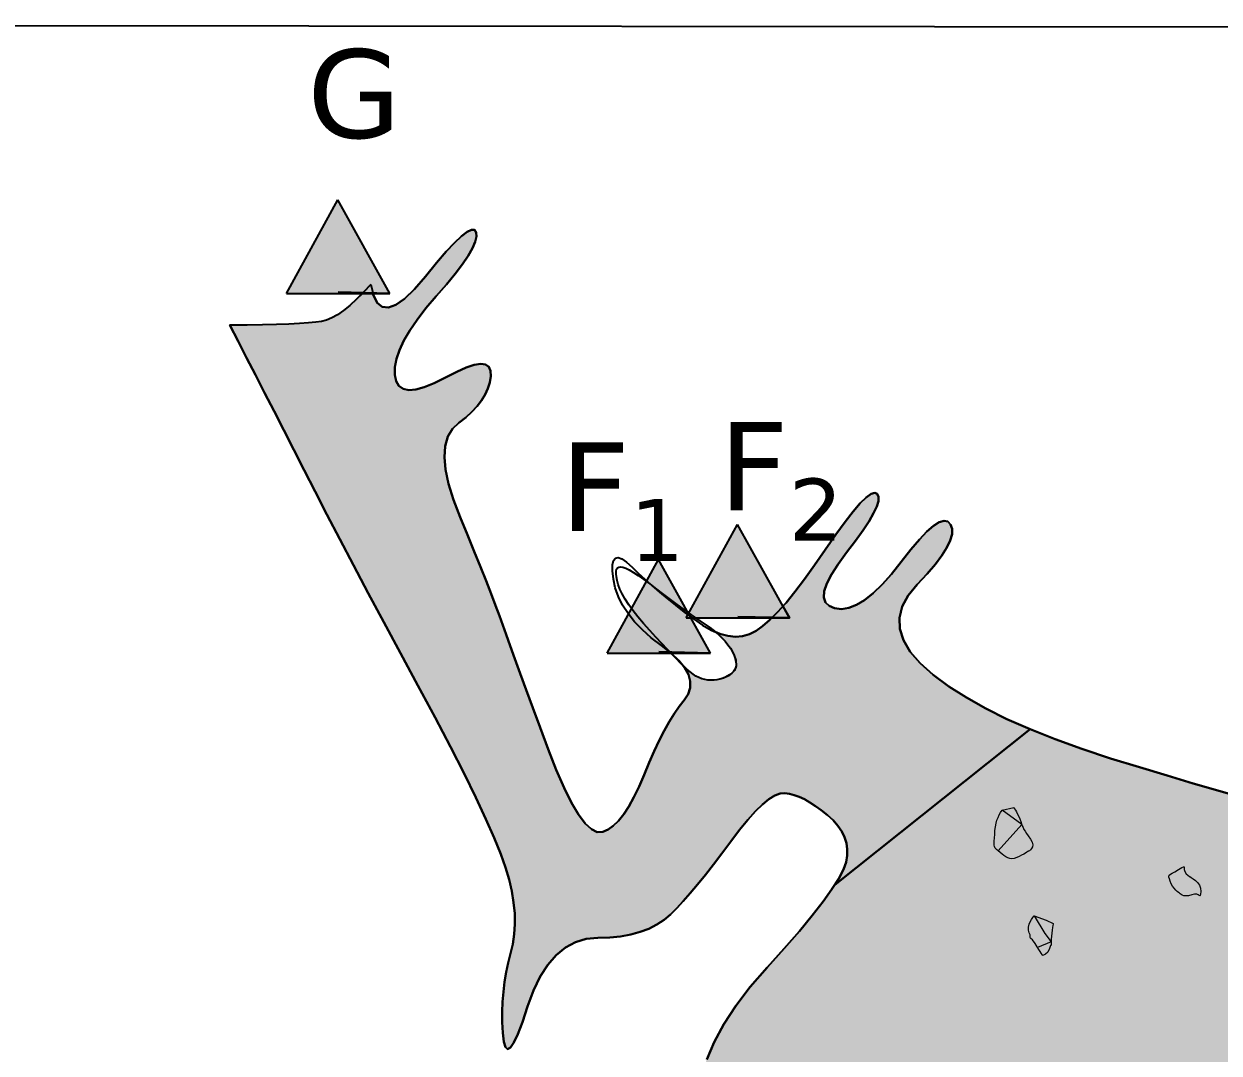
# Model space of a CAD drawing. Header units: metres. Extents: x -231 to 724, y -201 to 398.
# Drawn here: x -70.5 to 10.4, y 328.3 to 398 of the extents above; entities that cross this region are included whole.
import ezdxf

# ---------------------------------------------------------------- set-up
doc = ezdxf.new("R2010")
doc.units = ezdxf.units.M
doc.header["$MEASUREMENT"] = 0
for name, color, linetype in [('Espace Papier - Cadre Visible', 250, 'Continuous'), ('Topo Dessin - Entrées', 224, 'Continuous'), ('Topo Dessin - Fond', 254, 'Continuous'), ('Topo Dessin - Galeries', 10, 'Continuous'), ('Topo Dessin - Puits', 36, 'Continuous'), ('Topo Dessin - Spéléothèmes', 26, 'Continuous')]:
    doc.layers.add(name, color=color, linetype=linetype)
doc.styles.add('PUITS', font='WINGDNG3.TTF')
doc.linetypes.add('PUITS_2-', pattern='A,0.6,["q",PUITS,S=1,R=0,X=-0.4,Y=-1],0.6', length=1.2)

# ---------------------------------------------------------------- blocks, each defined once
blk = doc.blocks.new('*U133')
at = {"layer": 'Topo Dessin - Spéléothèmes'}
h = blk.add_hatch(color=255, dxfattribs=at)
h.dxf.hatch_style = 2
edge = h.paths.add_edge_path()
edge.add_spline(control_points=[(-0.951, 0.962), (-0.951, 0.962), (-1.165, 0.107), (-0.737, -0.214), (-0.31, -0.536), (-0.807, -0.459), (-0.31, -0.536), (0.439, -0.963), (0.76, -1.177), (0.76, -1.177), (0.76, -1.177), (1.081, -0.963), (0.974, -0.536), (0.867, -0.108), (1.081, -0.536), (0.867, -0.108), (0.653, 0.32), (0.439, 1.069), (0.439, 1.069), (0.439, 1.069), (-0.095, 1.069), (-0.095, 1.069), (-0.095, 1.069), (-0.951, 0.962), (-0.951, 0.962)], knot_values=[0, 0, 0, 0, 1, 1, 1, 2, 2, 2, 3, 3, 3, 4, 4, 4, 5, 5, 5, 6, 6, 6, 7, 7, 7, 8, 8, 8, 8], degree=3, periodic=0)
at = {"layer": 'Topo Dessin - Spéléothèmes', "lineweight": 5}
for points in [[(-0.951, 0.962), (0.225, 0.213), (0.867, -0.108)], [(0.867, -0.108), (0.225, -0.856)]]:
    blk.add_lwpolyline(points, dxfattribs=at)
at = {"layer": 'Topo Dessin - Spéléothèmes', "lineweight": 9}
blk.add_open_spline([(-0.951, 0.962), (-0.951, 0.962), (-1.165, 0.107), (-0.737, -0.214), (-0.31, -0.536), (-0.807, -0.459), (-0.31, -0.536), (0.439, -0.963), (0.76, -1.177), (0.76, -1.177), (0.76, -1.177), (1.081, -0.963), (0.974, -0.536), (0.867, -0.108), (1.081, -0.536), (0.867, -0.108), (0.653, 0.32), (0.439, 1.069), (0.439, 1.069), (0.439, 1.069), (-0.095, 1.069), (-0.095, 1.069), (-0.095, 1.069), (-0.951, 0.962), (-0.951, 0.962)], degree=3, knots=[0, 0, 0, 0, 1, 1, 1, 2, 2, 2, 3, 3, 3, 4, 4, 4, 5, 5, 5, 6, 6, 6, 7, 7, 7, 8, 8, 8, 8], dxfattribs=at)
blk = doc.blocks.new('Pierre 016')
at = {"layer": 'Topo Dessin - Spéléothèmes'}
h = blk.add_hatch(color=255, dxfattribs=at)
h.dxf.hatch_style = 2
edge = h.paths.add_edge_path()
edge.add_spline(control_points=[(0.192, 0.604), (-0.45, 0.283), (-0.45, 1.031), (-0.45, 0.283), (-0.45, -0.466), (-0.557, -0.359), (-0.129, -0.466), (0.298, -0.573), (0.726, -0.359), (0.726, -0.359), (0.726, -0.359), (1.047, -0.359), (1.154, 0.176), (1.261, 0.71), (1.688, 0.39), (1.261, 0.71), (0.833, 1.031), (0.192, 0.604), (0.192, 0.604)], knot_values=[0, 0, 0, 0, 1, 1, 1, 2, 2, 2, 3, 3, 3, 4, 4, 4, 5, 5, 5, 6, 6, 6, 6], degree=3, periodic=0)
at = {"layer": 'Topo Dessin - Spéléothèmes', "lineweight": 9}
blk.add_open_spline([(0.192, 0.604), (-0.45, 0.283), (-0.45, 1.031), (-0.45, 0.283), (-0.45, -0.466), (-0.557, -0.359), (-0.129, -0.466), (0.298, -0.573), (0.726, -0.359), (0.726, -0.359), (0.726, -0.359), (1.047, -0.359), (1.154, 0.176), (1.261, 0.71), (1.688, 0.39), (1.261, 0.71), (0.833, 1.031), (0.192, 0.604), (0.192, 0.604)], degree=3, knots=[0, 0, 0, 0, 1, 1, 1, 2, 2, 2, 3, 3, 3, 4, 4, 4, 5, 5, 5, 6, 6, 6, 6], dxfattribs=at)
blk = doc.blocks.new('*U146')
at = {"layer": 'Topo Dessin - Spéléothèmes'}
h = blk.add_hatch(color=255, dxfattribs=at)
h.dxf.hatch_style = 2
edge = h.paths.add_edge_path()
edge.add_spline(control_points=[(0.312, 1.058), (-0.009, 0.95), (-0.33, 0.737), (-0.651, 0.309), (-0.971, -0.119), (-1.078, -0.119), (-0.971, -0.44), (-0.864, -0.761), (-0.864, -1.081), (-0.543, -1.189), (-0.223, -1.295), (0.205, -1.295), (0.205, -1.295), (0.205, -1.295), (0.633, -1.402), (0.633, -0.867), (0.633, -0.333), (0.633, -0.226), (0.74, 0.095), (0.847, 0.416), (0.847, 0.843), (0.847, 0.843), (0.847, 0.843), (0.312, 1.058), (0.312, 1.058)], knot_values=[0, 0, 0, 0, 1, 1, 1, 2, 2, 2, 3, 3, 3, 4, 4, 4, 5, 5, 5, 6, 6, 6, 7, 7, 7, 8, 8, 8, 8], degree=3, periodic=0)
at = {"layer": 'Topo Dessin - Spéléothèmes', "lineweight": 5}
blk.add_lwpolyline([(-0.971, -0.44), (0.693, -0.055), (0.312, 1.058)], dxfattribs=at)
at = {"layer": 'Topo Dessin - Spéléothèmes', "lineweight": 9}
blk.add_open_spline([(0.312, 1.058), (-0.009, 0.95), (-0.33, 0.737), (-0.651, 0.309), (-0.971, -0.119), (-1.078, -0.119), (-0.971, -0.44), (-0.864, -0.761), (-0.864, -1.081), (-0.543, -1.189), (-0.223, -1.295), (0.205, -1.295), (0.205, -1.295), (0.205, -1.295), (0.633, -1.402), (0.633, -0.867), (0.633, -0.333), (0.633, -0.226), (0.74, 0.095), (0.847, 0.416), (0.847, 0.843), (0.847, 0.843), (0.847, 0.843), (0.312, 1.058), (0.312, 1.058)], degree=3, knots=[0, 0, 0, 0, 1, 1, 1, 2, 2, 2, 3, 3, 3, 4, 4, 4, 5, 5, 5, 6, 6, 6, 7, 7, 7, 8, 8, 8, 8], dxfattribs=at)

msp = doc.modelspace()

# ---------------------------------------------------------------- hatches: boundary and pattern name
at = {"layer": 'Topo Dessin - Entrées'}
h = msp.add_hatch(color=256, dxfattribs=at)
h.dxf.hatch_style = 1
h.paths.add_polyline_path([(-52.761, 379.764), (-45.761, 379.764), (-49.284, 386.097)])
h = msp.add_hatch(color=256, dxfattribs=at)
h.dxf.hatch_style = 1
h.paths.add_polyline_path([(-25.701, 357.78), (-18.701, 357.78), (-22.224, 364.113)])
h = msp.add_hatch(color=256, dxfattribs=at)
h.dxf.hatch_style = 1
h.paths.add_polyline_path([(-31.046, 355.397), (-24.046, 355.397), (-27.569, 361.73)])
at = {"layer": 'Topo Dessin - Fond'}
h = msp.add_hatch(color=256, dxfattribs=at)
h.dxf.hatch_style = 1
h.paths.add_polyline_path([(-18.391, 345.785), (-18.053, 345.66), (-17.699, 345.494), (-17.331, 345.288), (-16.948, 345.041), (-16.55, 344.753), (-16.136, 344.425), (-15.748, 344.071), (-15.426, 343.704), (-15.17, 343.324), (-14.98, 342.933), (-14.856, 342.529), (-14.798, 342.112), (-14.806, 341.683), (-14.879, 341.242), (-15.056, 340.739), (-15.372, 340.125), (-15.635, 339.707), (-2.417, 350.236), (-3.982, 350.933), (-5.42, 351.65), (-6.73, 352.387), (-7.913, 353.145), (-8.97, 353.924), (-9.855, 354.71), (-10.526, 355.49), (-10.983, 356.265), (-11.226, 357.034), (-11.254, 357.797), (-11.068, 358.555), (-10.667, 359.307), (-10.052, 360.054), (-9.386, 360.768), (-8.829, 361.423), (-8.382, 362.019), (-8.045, 362.556), (-7.818, 363.033), (-7.701, 363.452), (-7.693, 363.811), (-7.796, 364.111), (-7.987, 364.308), (-8.242, 364.359), (-8.562, 364.263), (-8.947, 364.021), (-9.397, 363.632), (-9.911, 363.097), (-10.491, 362.415), (-11.135, 361.587), (-11.798, 360.748), (-12.433, 360.037), (-13.039, 359.453), (-13.617, 358.995), (-14.167, 358.664), (-14.689, 358.46), (-15.182, 358.382), (-15.648, 358.431), (-16.03, 358.589), (-16.274, 358.837), (-16.379, 359.175), (-16.347, 359.603), (-16.176, 360.122), (-15.867, 360.73), (-15.421, 361.429), (-14.835, 362.218), (-14.23, 363.009), (-13.724, 363.716), (-13.317, 364.339), (-13.008, 364.877), (-12.798, 365.331), (-12.686, 365.7), (-12.674, 365.984), (-12.76, 366.184), (-12.933, 366.263), (-13.183, 366.184), (-13.508, 365.948), (-13.91, 365.553), (-14.388, 365.001), (-14.943, 364.291), (-15.573, 363.423), (-16.279, 362.398), (-17.004, 361.346), (-17.689, 360.398), (-18.335, 359.554), (-18.941, 358.814), (-19.148, 358.583), (-18.701, 357.78), (-19.905, 357.78), (-20.036, 357.648), (-20.523, 357.221), (-20.972, 356.899), (-21.413, 356.675), (-21.88, 356.544), (-22.372, 356.506), (-22.89, 356.561), (-23.432, 356.709), (-23.729, 356.834), (-23.538, 356.674), (-23.291, 356.442), (-23.071, 356.207), (-22.876, 355.969), (-22.707, 355.728), (-22.565, 355.483), (-22.452, 355.244), (-22.334, 354.911), (-22.313, 354.532), (-22.428, 354.218), (-22.617, 354.03), (-22.837, 353.866), (-23.163, 353.706), (-23.432, 353.629), (-23.619, 353.593), (-23.925, 353.558), (-24.225, 353.575), (-24.43, 353.609), (-24.634, 353.666), (-24.836, 353.745), (-25.036, 353.847), (-25.235, 353.972), (-25.432, 354.12), (-25.628, 354.29), (-25.978, 354.624), (-25.81, 354.415), (-25.552, 353.946), (-25.426, 353.491), (-25.433, 353.05), (-25.573, 352.624), (-25.845, 352.211), (-26.183, 351.777), (-26.522, 351.287), (-26.86, 350.74), (-27.199, 350.138), (-27.537, 349.478), (-27.875, 348.763), (-28.214, 347.991), (-28.552, 347.163), (-28.892, 346.353), (-29.235, 345.636), (-29.58, 345.012), (-29.928, 344.481), (-30.28, 344.043), (-30.633, 343.697), (-30.99, 343.445), (-31.35, 343.286), (-31.723, 343.275), (-32.122, 343.468), (-32.547, 343.863), (-32.997, 344.463), (-33.472, 345.266), (-33.972, 346.272), (-34.498, 347.481), (-35.05, 348.894), (-35.591, 350.351), (-36.087, 351.692), (-36.538, 352.916), (-36.944, 354.025), (-37.305, 355.017), (-37.621, 355.893), (-37.892, 356.653), (-38.118, 357.297), (-38.34, 357.924), (-38.603, 358.633), (-38.904, 359.423), (-39.246, 360.295), (-39.626, 361.249), (-40.046, 362.284), (-40.506, 363.401), (-41.005, 364.6), (-41.461, 365.784), (-41.789, 366.859), (-41.991, 367.824), (-42.066, 368.679), (-42.013, 369.424), (-41.834, 370.059), (-41.528, 370.585), (-41.096, 371), (-40.627, 371.365), (-40.216, 371.738), (-39.86, 372.12), (-39.561, 372.51), (-39.319, 372.909), (-39.133, 373.316), (-39.003, 373.732), (-38.93, 374.156), (-38.938, 374.529), (-39.054, 374.792), (-39.277, 374.946), (-39.607, 374.989), (-40.044, 374.923), (-40.588, 374.747), (-41.239, 374.461), (-41.998, 374.065), (-42.762, 373.674), (-43.431, 373.401), (-44.003, 373.246), (-44.48, 373.209), (-44.86, 373.291), (-45.145, 373.491), (-45.334, 373.809), (-45.427, 374.246), (-45.423, 374.763), (-45.32, 375.322), (-45.118, 375.923), (-44.818, 376.567), (-44.419, 377.253), (-43.921, 377.981), (-43.325, 378.752), (-42.63, 379.565), (-41.936, 380.362), (-41.344, 381.086), (-40.853, 381.737), (-40.464, 382.314), (-40.176, 382.818), (-39.99, 383.249), (-39.905, 383.607), (-39.922, 383.892), (-40.035, 384.062), (-40.238, 384.078), (-40.532, 383.938), (-40.915, 383.644), (-41.389, 383.194), (-41.953, 382.59), (-42.607, 381.831), (-43.352, 380.917), (-44.1, 380.041), (-44.767, 379.395), (-45.352, 378.981), (-45.856, 378.798), (-46.277, 378.846), (-46.617, 379.125), (-46.94, 379.764), (-47.622, 379.764), (-48.025, 379.361), (-48.478, 378.95), (-48.907, 378.603), (-49.314, 378.321), (-49.697, 378.104), (-50.058, 377.951), (-50.396, 377.863), (-50.778, 377.81), (-51.273, 377.763), (-51.88, 377.722), (-52.6, 377.688), (-53.432, 377.659), (-54.376, 377.637), (-55.433, 377.622), (-56.603, 377.612), (-56.042, 376.53), (-55.462, 375.406), (-54.862, 374.24), (-54.242, 373.033), (-53.602, 371.783), (-52.943, 370.492), (-52.265, 369.16), (-51.566, 367.785), (-50.826, 366.336), (-50.022, 364.78), (-49.154, 363.117), (-48.223, 361.347), (-47.227, 359.469), (-46.168, 357.485), (-45.045, 355.393), (-43.858, 353.194), (-42.698, 351.031), (-41.658, 349.045), (-40.738, 347.238), (-39.936, 345.608), (-39.254, 344.157), (-38.692, 342.883), (-38.248, 341.787), (-37.924, 340.87), (-37.687, 340.054), (-37.506, 339.263), (-37.381, 338.498), (-37.311, 337.759), (-37.296, 337.045), (-37.338, 336.356), (-37.435, 335.693), (-37.587, 335.056), (-37.753, 334.425), (-37.891, 333.783), (-38, 333.128), (-38.08, 332.461), (-38.132, 331.783), (-38.155, 331.092), (-38.15, 330.389), (-38.116, 329.675), (-38.048, 329.072), (-37.939, 328.705), (-37.789, 328.573), (-37.599, 328.678), (-37.369, 329.018), (-37.097, 329.593), (-36.785, 330.405), (-36.433, 331.452), (-36.032, 332.545), (-35.576, 333.491), (-35.064, 334.292), (-34.497, 334.948), (-33.874, 335.457), (-33.195, 335.822), (-32.461, 336.04), (-31.671, 336.113), (-30.879, 336.138), (-30.138, 336.212), (-29.448, 336.336), (-28.81, 336.509), (-28.222, 336.732), (-27.685, 337.005), (-27.2, 337.327), (-26.766, 337.698), (-26.344, 338.123), (-25.897, 338.602), (-25.424, 339.138), (-24.926, 339.728), (-24.402, 340.375), (-23.853, 341.077), (-23.278, 341.834), (-22.677, 342.647), (-22.084, 343.434), (-21.529, 344.113), (-21.014, 344.683), (-20.537, 345.146), (-20.1, 345.5), (-19.701, 345.746), (-19.342, 345.885), (-19.022, 345.915), (-18.714, 345.87)])
h.paths.add_polyline_path([(-25.42, 362.146), (-16.286, 362.146), (-16.286, 374.227), (-25.42, 374.227)], flags=25)
h = msp.add_hatch(color=256, dxfattribs=at)
h.dxf.hatch_style = 1
h.paths.add_polyline_path([(37.765, 319.368), (37.348, 320.436), (37.293, 321.259), (37.39, 321.836), (37.626, 322.381), (37.999, 322.895), (38.511, 323.378), (39.161, 323.83), (39.949, 324.251), (40.784, 324.661), (41.574, 325.08), (42.318, 325.506), (43.018, 325.942), (43.672, 326.385), (44.281, 326.837), (44.845, 327.298), (45.364, 327.767), (45.805, 328.333), (46.137, 329.086), (46.358, 330.024), (46.469, 331.148), (46.47, 331.658), (20.949, 345.362), (20.124, 344.803), (19.212, 344.438), (18.212, 344.267), (17.125, 344.291), (15.951, 344.51), (14.683, 344.844), (13.316, 345.218), (11.851, 345.63), (10.286, 346.081), (8.623, 346.57), (6.861, 347.098), (4.999, 347.665), (3.039, 348.27), (1.093, 348.905), (-0.726, 349.56), (-2.417, 350.236), (-15.635, 339.707), (-15.829, 339.4), (-16.425, 338.563), (-17.162, 337.616), (-18.038, 336.557), (-19.055, 335.387), (-20.212, 334.106), (-21.357, 332.788), (-22.339, 331.506), (-23.159, 330.261), (-23.815, 329.052), (-24.309, 327.88), (-24.64, 326.744), (-24.808, 325.645), (-24.814, 324.582), (-24.742, 323.484), (-24.679, 322.282), (-24.626, 320.974), (-24.581, 319.561), (-24.545, 318.042), (-24.518, 316.418), (-24.5, 314.689), (-24.491, 312.854), (-24.467, 311.025), (-24.404, 309.314), (-24.301, 307.719), (-24.16, 306.242), (-23.98, 304.881), (-23.76, 303.638), (-23.502, 302.512), (-23.204, 301.503), (-22.891, 300.517), (-22.584, 299.458), (-22.284, 298.327), (-21.992, 297.124), (-21.706, 295.849), (-21.427, 294.501), (-21.156, 293.081), (-20.891, 291.589), (-20.674, 290.084), (-20.544, 288.622), (-20.503, 287.205), (-20.549, 285.833), (-20.683, 284.505), (-20.905, 283.222), (-21.214, 281.983), (-21.612, 280.789), (-22.033, 279.598), (-22.414, 278.371), (-22.754, 277.106), (-23.053, 275.805), (-23.313, 274.466), (-23.531, 273.091), (-23.71, 271.679), (-23.847, 270.23), (-23.98, 268.737), (-24.141, 267.192), (-24.332, 265.596), (-24.552, 263.948), (-24.802, 262.25), (-25.081, 260.499), (-25.39, 258.698), (-25.728, 256.845), (-26.065, 254.989), (-26.37, 253.178), (-26.644, 251.411), (-26.887, 249.69), (-27.098, 248.013), (-27.277, 246.382), (-25.947, 247.396), (-24.663, 248.254), (-23.426, 248.955), (-22.236, 249.501), (-21.092, 249.889), (-19.994, 250.122), (-18.943, 250.198), (-17.939, 250.118), (-16.934, 249.869), (-15.879, 249.435), (-14.776, 248.819), (-13.624, 248.019), (-12.423, 247.035), (-11.173, 245.869), (-9.874, 244.518), (-8.527, 242.985), (-8.275, 244.937), (-8.092, 246.975), (-7.979, 249.099), (-7.936, 251.31), (-7.963, 253.606), (-8.059, 255.988), (-8.17, 258.34), (-8.24, 260.544), (-8.269, 262.601), (-8.256, 264.51), (-8.203, 266.272), (-8.109, 267.886), (-7.973, 269.352), (-7.797, 270.672), (-7.512, 271.841), (-7.05, 272.859), (-6.413, 273.726), (-5.599, 274.441), (-4.608, 275.004), (-3.442, 275.416), (-2.098, 275.676), (-0.579, 275.785), (0.944, 275.86), (2.3, 276.022), (3.487, 276.27), (4.506, 276.604), (5.357, 277.024), (6.04, 277.53), (6.555, 278.122), (6.901, 278.8), (7.086, 279.464), (7.114, 280.013), (6.987, 280.447), (6.704, 280.766), (6.266, 280.971), (5.671, 281.061), (4.92, 281.037), (4.014, 280.897), (3.044, 280.725), (2.103, 280.602), (1.191, 280.529), (0.307, 280.504), (-0.548, 280.529), (-1.375, 280.602), (-2.172, 280.725), (-2.941, 280.897), (-3.665, 281.106), (-4.327, 281.34), (-4.928, 281.598), (-5.467, 281.881), (-5.945, 282.188), (-6.362, 282.52), (-6.903, 283.064), (-7.239, 283.675), (-7.403, 284.142), (-7.502, 284.658), (-7.534, 285.224), (-7.502, 285.838), (-7.403, 286.502), (-7.239, 287.215), (-7.009, 287.977), (-6.719, 288.775), (-6.371, 289.598), (-5.966, 290.443), (-5.505, 291.313), (-4.986, 292.206), (-4.411, 293.124), (-3.779, 294.064), (-3.089, 295.029), (-2.312, 295.934), (-1.416, 296.697), (-0.401, 297.318), (0.734, 297.797), (1.987, 298.133), (3.36, 298.327), (4.852, 298.379), (6.463, 298.289), (8.082, 298.164), (9.601, 298.114), (11.019, 298.137), (12.336, 298.235), (13.552, 298.406), (14.667, 298.652), (15.68, 298.972), (16.593, 299.365), (17.442, 299.729), (18.263, 299.957), (19.058, 300.052), (19.826, 300.011), (20.567, 299.836), (21.281, 299.527), (21.968, 299.083), (22.628, 298.504), (23.282, 297.828), (23.948, 297.091), (24.629, 296.293), (25.322, 295.435), (26.03, 294.517), (26.75, 293.538), (27.485, 292.498), (28.232, 291.398), (28.909, 290.288), (29.431, 289.218), (29.798, 288.188), (30.011, 287.199), (30.068, 286.251), (29.97, 285.342), (29.718, 284.474), (29.31, 283.646), (28.845, 282.829), (28.421, 281.991), (28.037, 281.133), (27.693, 280.255), (27.39, 279.357), (27.128, 278.438), (26.905, 277.5), (26.724, 276.541), (26.666, 275.599), (26.818, 274.711), (27.178, 273.876), (27.747, 273.096), (28.525, 272.369), (29.512, 271.696), (30.708, 271.077), (32.112, 270.512), (33.533, 269.943), (63.594, 275.515), (64.036, 276.963), (64.372, 278.602), (64.6, 280.433), (64.722, 282.456), (64.736, 284.67), (64.643, 287.076), (64.442, 289.674), (64.135, 292.463), (63.835, 295.18), (63.656, 297.562), (63.598, 299.609), (63.661, 301.32), (63.846, 302.696), (64.152, 303.737), (64.375, 304.106), (51.599, 316.31), (50.237, 315.867), (48.06, 315.246), (46.131, 314.78), (44.45, 314.469), (43.018, 314.312), (41.833, 314.311), (40.897, 314.464), (40.209, 314.773), (39.769, 315.236), (39.457, 315.784), (39.154, 316.346), (38.859, 316.922), (38.573, 317.513), (38.295, 318.117), (38.026, 318.735)])

# ---------------------------------------------------------------- linework, layer by layer
at = {"layer": 'Espace Papier - Cadre Visible'}
msp.add_line((75.459, 397.751), (-229.243, 398.018), dxfattribs=at)
at = {"layer": 'Topo Dessin - Entrées'}
for p, q in [((-52.761, 379.764), (-49.284, 386.097)), ((-45.761, 379.764), (-49.284, 386.097)), ((-52.761, 379.764), (-45.761, 379.764)), ((-45.761, 379.764), (-49.26, 379.843)), ((-25.701, 357.78), (-22.224, 364.113)), ((-18.701, 357.78), (-22.224, 364.113)), ((-31.046, 355.397), (-27.569, 361.73)), ((-24.046, 355.397), (-27.569, 361.73)), ((-25.701, 357.78), (-18.701, 357.78)), ((-18.701, 357.78), (-22.2, 357.859)), ((-31.046, 355.397), (-24.046, 355.397)), ((-24.046, 355.397), (-27.545, 355.476))]:
    msp.add_line(p, q, dxfattribs=at)
at = {"layer": 'Topo Dessin - Fond'}
msp.add_line((-15.635, 339.707), (-2.417, 350.236), dxfattribs=at)
msp.add_lwpolyline([(-2.417, 350.236), (-3.982, 350.933), (-5.42, 351.65), (-6.73, 352.387), (-7.913, 353.145), (-8.97, 353.924), (-9.855, 354.71), (-10.526, 355.49), (-10.983, 356.265), (-11.226, 357.034), (-11.254, 357.797), (-11.068, 358.555), (-10.667, 359.307), (-10.052, 360.054), (-9.386, 360.768), (-8.829, 361.423), (-8.382, 362.019), (-8.045, 362.556), (-7.818, 363.033), (-7.701, 363.452), (-7.693, 363.811), (-7.796, 364.111), (-7.987, 364.308), (-8.242, 364.359), (-8.562, 364.263), (-8.947, 364.021), (-9.397, 363.632), (-9.911, 363.097), (-10.491, 362.415), (-11.135, 361.587), (-11.798, 360.748), (-12.433, 360.037), (-13.039, 359.453), (-13.617, 358.995), (-14.167, 358.664), (-14.689, 358.46), (-15.182, 358.382), (-15.648, 358.431), (-16.03, 358.589), (-16.274, 358.837), (-16.379, 359.175), (-16.347, 359.603), (-16.176, 360.122), (-15.867, 360.73), (-15.421, 361.429), (-14.835, 362.218), (-14.23, 363.009), (-13.724, 363.716), (-13.317, 364.339), (-13.008, 364.877), (-12.798, 365.331), (-12.686, 365.7), (-12.674, 365.984), (-12.76, 366.184), (-12.933, 366.263), (-13.183, 366.184), (-13.508, 365.948), (-13.91, 365.553), (-14.388, 365.001), (-14.943, 364.291), (-15.573, 363.423), (-16.279, 362.398), (-17.004, 361.346), (-17.689, 360.398), (-18.335, 359.554), (-18.941, 358.814), (-19.148, 358.583), (-18.701, 357.78), (-19.905, 357.78), (-20.036, 357.648), (-20.523, 357.221), (-20.972, 356.899), (-21.413, 356.675), (-21.88, 356.544), (-22.372, 356.506), (-22.89, 356.561), (-23.432, 356.709), (-23.729, 356.834), (-23.538, 356.674), (-23.291, 356.442), (-23.071, 356.207), (-22.876, 355.969), (-22.707, 355.728), (-22.565, 355.483), (-22.452, 355.244), (-22.334, 354.911), (-22.313, 354.532), (-22.428, 354.218), (-22.617, 354.03), (-22.837, 353.866), (-23.163, 353.706), (-23.432, 353.629), (-23.619, 353.593), (-23.925, 353.558), (-24.225, 353.575), (-24.43, 353.609), (-24.634, 353.666), (-24.836, 353.745), (-25.036, 353.847), (-25.235, 353.972), (-25.432, 354.12), (-25.628, 354.29), (-25.978, 354.624), (-25.81, 354.415), (-25.552, 353.946), (-25.426, 353.491), (-25.433, 353.05), (-25.573, 352.624), (-25.845, 352.211), (-26.183, 351.777), (-26.522, 351.287), (-26.86, 350.74), (-27.199, 350.138), (-27.537, 349.478), (-27.875, 348.763), (-28.214, 347.991), (-28.552, 347.163), (-28.892, 346.353), (-29.235, 345.636), (-29.58, 345.012), (-29.928, 344.481), (-30.28, 344.043), (-30.633, 343.697), (-30.99, 343.445), (-31.35, 343.286), (-31.723, 343.275), (-32.122, 343.468), (-32.547, 343.863), (-32.997, 344.463), (-33.472, 345.266), (-33.972, 346.272), (-34.498, 347.481), (-35.05, 348.894), (-35.591, 350.351), (-36.087, 351.692), (-36.538, 352.916), (-36.944, 354.025), (-37.305, 355.017), (-37.621, 355.893), (-37.892, 356.653), (-38.118, 357.297), (-38.34, 357.924), (-38.603, 358.633), (-38.904, 359.423), (-39.246, 360.295), (-39.626, 361.249), (-40.046, 362.284), (-40.506, 363.401), (-41.005, 364.6), (-41.461, 365.784), (-41.789, 366.859), (-41.991, 367.824), (-42.066, 368.679), (-42.013, 369.424), (-41.834, 370.059), (-41.528, 370.585), (-41.096, 371), (-40.627, 371.365), (-40.216, 371.738), (-39.86, 372.12), (-39.561, 372.51), (-39.319, 372.909), (-39.133, 373.316), (-39.003, 373.732), (-38.93, 374.156), (-38.938, 374.529), (-39.054, 374.792), (-39.277, 374.946), (-39.607, 374.989), (-40.044, 374.923), (-40.588, 374.747), (-41.239, 374.461), (-41.998, 374.065), (-42.762, 373.674), (-43.431, 373.401), (-44.003, 373.246), (-44.48, 373.209), (-44.86, 373.291), (-45.145, 373.491), (-45.334, 373.809), (-45.427, 374.246), (-45.423, 374.763), (-45.32, 375.322), (-45.118, 375.923), (-44.818, 376.567), (-44.419, 377.253), (-43.921, 377.981), (-43.325, 378.752), (-42.63, 379.565), (-41.936, 380.362), (-41.344, 381.086), (-40.853, 381.737), (-40.464, 382.314), (-40.176, 382.818), (-39.99, 383.249), (-39.905, 383.607), (-39.922, 383.892), (-40.035, 384.062), (-40.238, 384.078), (-40.532, 383.938), (-40.915, 383.644), (-41.389, 383.194), (-41.953, 382.59), (-42.607, 381.831), (-43.352, 380.917), (-44.1, 380.041), (-44.767, 379.395), (-45.352, 378.981), (-45.856, 378.798), (-46.277, 378.846), (-46.617, 379.125), (-46.94, 379.764), (-47.622, 379.764), (-48.025, 379.361), (-48.478, 378.95), (-48.907, 378.603), (-49.314, 378.321), (-49.697, 378.104), (-50.058, 377.951), (-50.396, 377.863), (-50.778, 377.81), (-51.273, 377.763), (-51.88, 377.722), (-52.6, 377.688), (-53.432, 377.659), (-54.376, 377.637), (-55.433, 377.622), (-56.603, 377.612), (-56.042, 376.53), (-55.462, 375.406), (-54.862, 374.24), (-54.242, 373.033), (-53.602, 371.783), (-52.943, 370.492), (-52.265, 369.16), (-51.566, 367.785), (-50.826, 366.336), (-50.022, 364.78), (-49.154, 363.117), (-48.223, 361.347), (-47.227, 359.469), (-46.168, 357.485), (-45.045, 355.393), (-43.858, 353.194), (-42.698, 351.031), (-41.658, 349.045), (-40.738, 347.238), (-39.936, 345.608), (-39.254, 344.157), (-38.692, 342.883), (-38.248, 341.787), (-37.924, 340.87), (-37.687, 340.054), (-37.506, 339.263), (-37.381, 338.498), (-37.311, 337.759), (-37.296, 337.045), (-37.338, 336.356), (-37.435, 335.693), (-37.587, 335.056), (-37.753, 334.425), (-37.891, 333.783), (-38, 333.128), (-38.08, 332.461), (-38.132, 331.783), (-38.155, 331.092), (-38.15, 330.389), (-38.116, 329.675), (-38.048, 329.072), (-37.939, 328.705), (-37.789, 328.573), (-37.599, 328.678), (-37.369, 329.018), (-37.097, 329.593), (-36.785, 330.405), (-36.433, 331.452), (-36.032, 332.545), (-35.576, 333.491), (-35.064, 334.292), (-34.497, 334.948), (-33.874, 335.457), (-33.195, 335.822), (-32.461, 336.04), (-31.671, 336.113), (-30.879, 336.138), (-30.138, 336.212), (-29.448, 336.336), (-28.81, 336.509), (-28.222, 336.732), (-27.685, 337.005), (-27.2, 337.327), (-26.766, 337.698), (-26.344, 338.123), (-25.897, 338.602), (-25.424, 339.138), (-24.926, 339.728), (-24.402, 340.375), (-23.853, 341.077), (-23.278, 341.834), (-22.677, 342.647), (-22.084, 343.434), (-21.529, 344.113), (-21.014, 344.683), (-20.537, 345.146), (-20.1, 345.5), (-19.701, 345.746), (-19.342, 345.885), (-19.022, 345.915), (-18.714, 345.87), (-18.391, 345.785), (-18.053, 345.66), (-17.699, 345.494), (-17.331, 345.288), (-16.948, 345.041), (-16.55, 344.753), (-16.136, 344.425), (-15.748, 344.071), (-15.426, 343.704), (-15.17, 343.324), (-14.98, 342.933), (-14.856, 342.529), (-14.798, 342.112), (-14.806, 341.683), (-14.879, 341.242), (-15.056, 340.739), (-15.372, 340.125), (-15.635, 339.707)], close=True, dxfattribs=at)
msp.add_lwpolyline([(11.851, 345.63), (10.286, 346.081), (8.623, 346.57), (6.861, 347.098), (4.999, 347.665), (3.039, 348.27), (1.093, 348.905), (-0.726, 349.56), (-2.417, 350.236), (-15.635, 339.707), (-15.829, 339.4), (-16.425, 338.563), (-17.162, 337.616), (-18.038, 336.557), (-19.055, 335.387), (-20.212, 334.106), (-21.357, 332.788), (-22.339, 331.506), (-23.159, 330.261), (-23.815, 329.052), (-24.309, 327.88)], dxfattribs=at)
at = {"layer": 'Topo Dessin - Galeries'}
for points in [[(-47.052, 380.376), (-46.875, 379.635), (-46.617, 379.125), (-46.277, 378.846), (-45.856, 378.798), (-45.352, 378.981), (-44.767, 379.395), (-44.1, 380.041), (-43.352, 380.917), (-42.607, 381.831), (-41.953, 382.59), (-41.389, 383.194), (-40.915, 383.644), (-40.532, 383.938), (-40.238, 384.078), (-40.035, 384.062), (-39.922, 383.892), (-39.905, 383.607), (-39.99, 383.249), (-40.176, 382.818), (-40.464, 382.314), (-40.853, 381.737), (-41.344, 381.086), (-41.936, 380.362), (-42.63, 379.565), (-43.325, 378.752), (-43.921, 377.981), (-44.419, 377.253), (-44.818, 376.567), (-45.118, 375.923), (-45.32, 375.322), (-45.423, 374.763), (-45.427, 374.246), (-45.334, 373.809), (-45.145, 373.491), (-44.86, 373.291), (-44.48, 373.209), (-44.003, 373.246), (-43.431, 373.401), (-42.762, 373.674), (-41.998, 374.065), (-41.239, 374.461), (-40.588, 374.747), (-40.044, 374.923), (-39.607, 374.989), (-39.277, 374.946), (-39.054, 374.792), (-38.938, 374.529), (-38.93, 374.156), (-39.003, 373.732), (-39.133, 373.316), (-39.319, 372.909), (-39.561, 372.51), (-39.86, 372.12), (-40.216, 371.738), (-40.627, 371.365), (-41.096, 371), (-41.528, 370.585), (-41.834, 370.059), (-42.013, 369.424), (-42.066, 368.679), (-41.991, 367.824), (-41.789, 366.859), (-41.461, 365.784), (-41.005, 364.6), (-40.506, 363.401), (-40.046, 362.284), (-39.626, 361.249), (-39.246, 360.295), (-38.904, 359.423), (-38.603, 358.633), (-38.34, 357.924), (-38.118, 357.297), (-37.892, 356.653), (-37.621, 355.893), (-37.305, 355.017), (-36.944, 354.025), (-36.538, 352.916), (-36.087, 351.692), (-35.591, 350.351), (-35.05, 348.894), (-34.498, 347.481), (-33.972, 346.272), (-33.472, 345.266), (-32.997, 344.463), (-32.547, 343.863), (-32.122, 343.468), (-31.723, 343.275), (-31.35, 343.286), (-30.99, 343.445), (-30.633, 343.697), (-30.28, 344.043), (-29.928, 344.481), (-29.58, 345.012), (-29.235, 345.636), (-28.892, 346.353), (-28.552, 347.163), (-28.214, 347.991), (-27.875, 348.763), (-27.537, 349.478), (-27.199, 350.138), (-26.86, 350.74), (-26.522, 351.287), (-26.183, 351.777), (-25.845, 352.211), (-25.573, 352.624), (-25.433, 353.05), (-25.426, 353.491), (-25.552, 353.946), (-25.81, 354.415), (-26.2, 354.899), (-26.723, 355.396), (-27.379, 355.907), (-28.062, 356.431), (-28.665, 356.966), (-29.19, 357.513), (-29.635, 358.071), (-30.002, 358.64), (-30.289, 359.22), (-30.498, 359.812), (-30.628, 360.415), (-30.687, 360.96), (-30.684, 361.378), (-30.619, 361.67), (-30.492, 361.835), (-30.304, 361.873), (-30.053, 361.784), (-29.739, 361.568), (-29.364, 361.226), (-28.944, 360.816), (-28.496, 360.398), (-28.019, 359.971), (-27.514, 359.536), (-26.981, 359.092), (-26.42, 358.64), (-25.831, 358.179), (-25.213, 357.71), (-24.594, 357.283), (-24.001, 356.949), (-23.432, 356.709), (-22.89, 356.561), (-22.372, 356.506), (-21.88, 356.544), (-21.413, 356.675), (-20.972, 356.899), (-20.523, 357.221), (-20.036, 357.648), (-19.508, 358.179), (-18.941, 358.814), (-18.335, 359.554), (-17.689, 360.398), (-17.004, 361.346), (-16.279, 362.398), (-15.573, 363.423), (-14.943, 364.291), (-14.388, 365.001), (-13.91, 365.553), (-13.508, 365.948), (-13.183, 366.184), (-12.933, 366.263), (-12.76, 366.184), (-12.674, 365.984), (-12.686, 365.7), (-12.798, 365.331), (-13.008, 364.877), (-13.317, 364.339), (-13.724, 363.716), (-14.23, 363.009), (-14.835, 362.218), (-15.421, 361.429), (-15.867, 360.73), (-16.176, 360.122), (-16.347, 359.603), (-16.379, 359.175), (-16.274, 358.837), (-16.03, 358.589), (-15.648, 358.431), (-15.182, 358.382), (-14.689, 358.46), (-14.167, 358.664), (-13.617, 358.995), (-13.039, 359.453), (-12.433, 360.037), (-11.798, 360.748), (-11.135, 361.587), (-10.491, 362.415), (-9.911, 363.097), (-9.397, 363.632), (-8.947, 364.021), (-8.562, 364.263), (-8.242, 364.359), (-7.987, 364.308), (-7.796, 364.111), (-7.693, 363.811), (-7.701, 363.452), (-7.818, 363.033), (-8.045, 362.556), (-8.382, 362.019), (-8.829, 361.423), (-9.386, 360.768), (-10.052, 360.054), (-10.667, 359.307), (-11.068, 358.555), (-11.254, 357.797), (-11.226, 357.034), (-10.983, 356.265), (-10.526, 355.49), (-9.855, 354.71), (-8.97, 353.924), (-7.913, 353.145), (-6.73, 352.387), (-5.42, 351.65), (-3.982, 350.933), (-2.417, 350.236), (-0.726, 349.56), (1.093, 348.905), (3.039, 348.27), (4.999, 347.665), (6.861, 347.098), (8.623, 346.57), (10.286, 346.081), (11.851, 345.63)], [(-24.309, 327.88), (-23.815, 329.052), (-23.159, 330.261), (-22.339, 331.506), (-21.357, 332.788), (-20.212, 334.106), (-19.055, 335.387), (-18.038, 336.557), (-17.162, 337.616), (-16.425, 338.563), (-15.829, 339.4), (-15.372, 340.125), (-15.056, 340.739), (-14.879, 341.242), (-14.806, 341.683), (-14.798, 342.112), (-14.856, 342.529), (-14.98, 342.933), (-15.17, 343.324), (-15.426, 343.704), (-15.748, 344.071), (-16.136, 344.425), (-16.55, 344.753), (-16.948, 345.041), (-17.331, 345.288), (-17.699, 345.494), (-18.053, 345.66), (-18.391, 345.785), (-18.714, 345.87), (-19.022, 345.915), (-19.342, 345.885), (-19.701, 345.746), (-20.1, 345.5), (-20.537, 345.146), (-21.014, 344.683), (-21.529, 344.113), (-22.084, 343.434), (-22.677, 342.647), (-23.278, 341.834), (-23.853, 341.077), (-24.402, 340.375), (-24.926, 339.728), (-25.424, 339.138), (-25.897, 338.602), (-26.344, 338.123), (-26.766, 337.698), (-27.2, 337.327), (-27.685, 337.005), (-28.222, 336.732), (-28.81, 336.509), (-29.448, 336.336), (-30.138, 336.212), (-30.879, 336.138), (-31.671, 336.113), (-32.461, 336.04), (-33.195, 335.822), (-33.874, 335.457), (-34.497, 334.948), (-35.064, 334.292), (-35.576, 333.491), (-36.032, 332.545), (-36.433, 331.452), (-36.785, 330.405), (-37.097, 329.593), (-37.369, 329.018), (-37.599, 328.678), (-37.789, 328.573), (-37.939, 328.705), (-38.048, 329.072), (-38.116, 329.675), (-38.15, 330.389), (-38.155, 331.092), (-38.132, 331.783), (-38.08, 332.461), (-38, 333.128), (-37.891, 333.783), (-37.753, 334.425), (-37.587, 335.056), (-37.435, 335.693), (-37.338, 336.356), (-37.296, 337.045), (-37.311, 337.759), (-37.381, 338.498), (-37.506, 339.263), (-37.687, 340.054), (-37.924, 340.87), (-38.248, 341.787), (-38.692, 342.883), (-39.254, 344.157), (-39.936, 345.608), (-40.738, 347.238), (-41.658, 349.045), (-42.698, 351.031), (-43.858, 353.194), (-45.045, 355.393), (-46.168, 357.485), (-47.227, 359.469), (-48.223, 361.347), (-49.154, 363.117), (-50.022, 364.78), (-50.826, 366.336), (-51.566, 367.785), (-52.265, 369.16), (-52.943, 370.492), (-53.602, 371.783), (-54.242, 373.033), (-54.862, 374.24), (-55.462, 375.406), (-56.042, 376.53), (-56.603, 377.612)]]:
    msp.add_lwpolyline(points, dxfattribs=at)
at = {"layer": 'Topo Dessin - Puits', "linetype": 'Continuous', "flags": 128}
msp.add_lwpolyline([(-47.052, 380.376), (-47.55, 379.836), (-48.025, 379.361), (-48.478, 378.95), (-48.907, 378.603), (-49.314, 378.321), (-49.697, 378.104), (-50.058, 377.951), (-50.396, 377.863), (-50.778, 377.81), (-51.273, 377.763), (-51.88, 377.722), (-52.6, 377.688), (-53.432, 377.659), (-54.376, 377.637), (-55.433, 377.622), (-56.603, 377.612)], dxfattribs=at)
at = {"layer": 'Topo Dessin - Puits', "linetype": 'PUITS_2-', "flags": 128}
msp.add_lwpolyline([(-25.628, 354.29), (-25.838, 354.49), (-26.079, 354.727), (-26.35, 355.002), (-26.653, 355.314), (-26.986, 355.663), (-27.35, 356.05), (-27.745, 356.474), (-28.171, 356.935), (-28.591, 357.404), (-28.966, 357.849), (-29.298, 358.272), (-29.586, 358.673), (-29.83, 359.05), (-30.03, 359.405), (-30.187, 359.738), (-30.3, 360.047), (-30.377, 360.327), (-30.426, 360.569), (-30.448, 360.774), (-30.442, 360.942), (-30.409, 361.073), (-30.348, 361.166), (-30.26, 361.222), (-30.144, 361.24), (-29.992, 361.217), (-29.797, 361.146), (-29.557, 361.029), (-29.274, 360.864), (-28.947, 360.653), (-28.577, 360.394), (-28.162, 360.089), (-27.704, 359.736), (-27.233, 359.37), (-26.779, 359.023), (-26.344, 358.695), (-25.926, 358.387), (-25.526, 358.099), (-25.144, 357.83), (-24.78, 357.58), (-24.434, 357.35), (-24.109, 357.128), (-23.811, 356.903), (-23.538, 356.674), (-23.291, 356.442), (-23.071, 356.207), (-22.876, 355.969), (-22.707, 355.728), (-22.565, 355.483), (-22.452, 355.244), (-22.373, 355.022), (-22.329, 354.817), (-22.318, 354.627), (-22.342, 354.453), (-22.399, 354.296), (-22.491, 354.155), (-22.617, 354.03), (-22.763, 353.921), (-22.918, 353.826), (-23.081, 353.746), (-23.253, 353.68), (-23.432, 353.629), (-23.619, 353.593), (-23.815, 353.571), (-24.018, 353.564), (-24.225, 353.575), (-24.43, 353.609), (-24.634, 353.666), (-24.836, 353.745), (-25.036, 353.847), (-25.235, 353.972), (-25.432, 354.12)], close=True, dxfattribs=at)

# ---------------------------------------------------------------- block references
at = {"layer": 'Topo Dessin - Spéléothèmes'}
for name, p, xscale, yscale, zscale, rotation in [('*U146', (-3.819, 343.292), 1.4, 1.4, 1.4, 35), ('Pierre 016', (7.631, 340.1), 1.2, 1.2, 1.2, 301.0615860222043)]:
    msp.add_blockref(name, p, dxfattribs=dict(at, xscale=xscale, yscale=yscale, zscale=zscale, rotation=rotation))
at = {"layer": 'Topo Dessin - Spéléothèmes', "rotation": 333.434948822922}
msp.add_blockref('*U133', (-1.725, 336.315), dxfattribs=at)

# ---------------------------------------------------------------- texts
at = {"layer": 'Topo Dessin - Entrées', "char_height": 6, "attachment_point": 1}
for s, insert in [('{\\fVerdana|b0|i0|c0|p34;G}', (-51.366, 396.3)), ('\\A1;{\\fVerdana|b0|i0|c0|p34;F\\H0.7x;\\S^ 2;}', (-23.499, 371.063)), ('\\A1;{\\fVerdana|b0|i0|c0|p34;F\\H0.7x;\\S^ 1;}', (-34.245, 369.669))]:
    msp.add_mtext_dynamic_manual_height_columns(s, width=13.49823, gutter_width=12.5, heights=[0], dxfattribs=dict(at, insert=insert))

doc.saveas('drawing.dxf')
